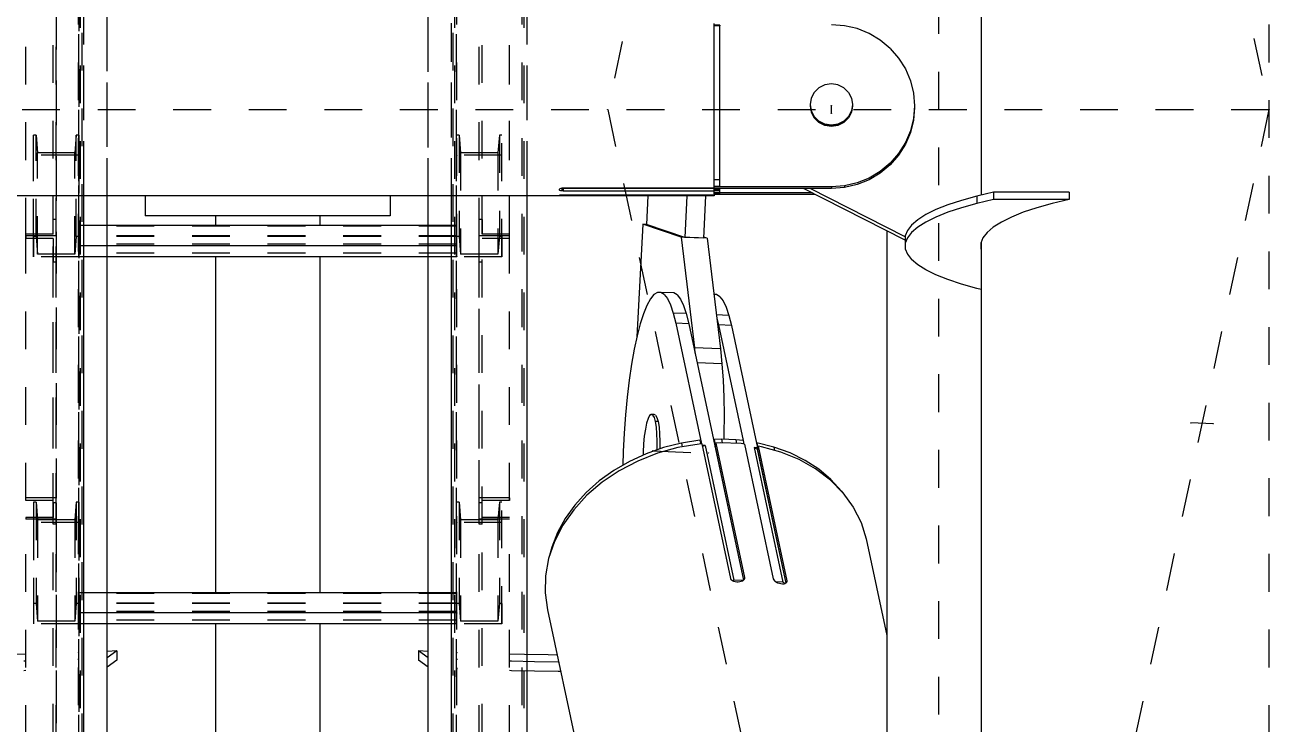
# Model space of a CAD drawing. Header units: millimetres. Extents: x 149919 to 150445, y 136651 to 136866.
# Drawn here: x 150262.221 to 150265.514, y 136830.75 to 136832.599 of the extents above; entities that cross this region are included whole.
import ezdxf

# ---------------------------------------------------------------- set-up
doc = ezdxf.new("R2010")
doc.units = ezdxf.units.MM
doc.header["$LTSCALE"] = 0.25
for name, pattern in [('CENTER', [50.8, 31.75, -6.35, 6.35, -6.35]), ('XKITLINE00', [0]), ('XKITLINE02', [4, 2, -2]), ('XKITLINE03', [6, 3, -1, 1, -1])]:
    doc.linetypes.add(name, pattern=pattern)

# ---------------------------------------------------------------- blocks, each defined once
blk = doc.blocks.new('çatıı')
at = {"color": 1, "linetype": 'XKITLINE03'}
for p, q in [((12049.02, 19347.97), (12049.01, 17639.73)), ((12055.02, 19330.99), (12055.02, 17630.24)), ((12154.97, 17630.24), (12154.97, 19330.99)), ((12049.01, 18286.13), (12049.01, 18166.91)), ((12160.99, 18166.91), (12160.99, 18286.13)), ((12055.01, 18188.18), (12055.01, 18161.37)), ((12154.99, 18161.37), (12154.99, 18188.18)), ((12049.01, 18166.91), (12049.01, 18097.59)), ((12160.99, 18097.59), (12160.99, 18166.91)), ((12154.99, 18164.24), (12055.01, 18164.24)), ((12049.01, 18091.94), (12049.01, 17972.73)), ((12055.01, 18091.09), (12055.01, 18064.28)), ((12154.99, 18064.28), (12154.99, 18091.09)), ((12160.99, 17972.73), (12160.99, 18091.94)), ((12154.99, 18067.15), (12055.01, 18067.15))]:
    blk.add_line(p, q, dxfattribs=at)
at = {"color": 116, "linetype": 'XKITLINE02', "true_color": 0x136734}
for p, q in [((12054.93, 17642.74), (12054.93, 19342.25)), ((12055.46, 17641.93), (12055.47, 19341.44)), ((12154.54, 17641.93), (12154.54, 19341.44)), ((12155.07, 17642.74), (12155.07, 19342.25)), ((12172.31, 17642.74), (12172.31, 19342.25)), ((12172.84, 17641.93), (12172.84, 19341.44)), ((12062.52, 17630.44), (12062.52, 19335.78)), ((12147.47, 17630.24), (12147.47, 19335.78)), ((12154.12, 17630.57), (12154.12, 19335.45)), ((12154.97, 17630.24), (12154.97, 19335.78)), ((12055.02, 17630.24), (12055.02, 19043.1)), ((12055.87, 17630.57), (12055.87, 19043.1)), ((12056.31, 17641.93), (12056.31, 19043.1)), ((12062.52, 17635.03), (12062.52, 19043.1)), ((12147.47, 17634.82), (12147.47, 19043.1)), ((12153.69, 17672.9), (12153.69, 19043.1)), ((12173.69, 17641.93), (12173.69, 19043.1)), ((12048.21, 18167.34), (12048.21, 18290.45)), ((12049.01, 18166.91), (12049.01, 18290.45)), ((12160.99, 18166.91), (12160.99, 18290.45)), ((12161.79, 18167.34), (12161.79, 18290.45)), ((12041.01, 18166.91), (12041.01, 18286.56)), ((12168.99, 18166.91), (12168.99, 18286.56)), ((12168.99, 18167.34), (12168.99, 18286.56)), ((12056.31, 18177.45), (12056.31, 18223.1)), ((12062.52, 18177.45), (12062.52, 18223.1)), ((12147.47, 18177.45), (12147.47, 18223.1)), ((12153.69, 18177.45), (12153.69, 18223.1)), ((12173.69, 18177.45), (12173.69, 18223.1)), ((12043.69, 18193.52), (12043.01, 18193.52)), ((12043.01, 18185.59), (12043.01, 18193.52)), ((12043.01, 18166.71), (12043.01, 18193.52)), ((12043.69, 18193.52), (12044.07, 18188.86)), ((12043.69, 18166.71), (12043.69, 18193.52)), ((12054.33, 18193.52), (12053.95, 18188.86)), ((12055.01, 18193.52), (12054.33, 18193.52)), ((12054.33, 18166.71), (12054.33, 18193.52)), ((12055.01, 18193.52), (12055.01, 18188.18)), ((12055.01, 18166.71), (12055.01, 18193.52)), ((12154.99, 18161.37), (12154.99, 18193.52)), ((12155.67, 18193.52), (12154.99, 18193.52)), ((12155.67, 18193.52), (12155.67, 18166.71)), ((12155.67, 18193.52), (12156.05, 18188.86)), ((12166.31, 18193.52), (12165.93, 18188.86)), ((12166.31, 18193.52), (12166.31, 18166.71)), ((12166.99, 18193.52), (12166.31, 18193.52)), ((12166.99, 18161.37), (12166.99, 18193.52)), ((12055.01, 18188.18), (12043.01, 18188.18)), ((12053.95, 18188.86), (12044.07, 18188.86)), ((12044.07, 18162.05), (12044.07, 18188.86)), ((12053.95, 18162.05), (12053.95, 18188.86)), ((12055.01, 18161.37), (12055.01, 18188.18)), ((12166.99, 18188.18), (12154.99, 18188.18)), ((12156.05, 18188.86), (12156.05, 18162.05)), ((12165.93, 18188.86), (12156.05, 18188.86)), ((12165.93, 18188.86), (12165.93, 18162.05)), ((12043.01, 18161.37), (12043.01, 18185.59)), ((12049.01, 18171.23), (12048.21, 18171.23)), ((12161.79, 18171.23), (12160.99, 18171.23)), ((12161.79, 18171.23), (12161.79, 18167.34)), ((12055.01, 18161.37), (12055.01, 18169.58)), ((12062.52, 18169.58), (12055.01, 18169.58)), ((12154.99, 18169.42), (12055.01, 18169.42)), ((12154.99, 18169.58), (12147.47, 18169.58)), ((12154.99, 18161.37), (12154.99, 18169.58)), ((12048.21, 18167.34), (12041.01, 18167.34)), ((12049.01, 18166.91), (12041.01, 18166.91)), ((12041.01, 18166.91), (12041.01, 18166.21)), ((12049.01, 18166.91), (12041.01, 18166.91)), ((12041.01, 18096.89), (12041.01, 18166.91)), ((12048.21, 18166.21), (12041.01, 18166.21)), ((12043.69, 18166.71), (12043.01, 18166.71)), ((12043.01, 18166.71), (12043.01, 18161.37)), ((12043.69, 18166.71), (12044.07, 18162.05)), ((12048.21, 18166.21), (12048.21, 18159.94)), ((12048.21, 18094.1), (12048.21, 18166.21)), ((12049.01, 18166.91), (12049.01, 18159.94)), ((12049.01, 18094.1), (12049.01, 18166.91)), ((12054.33, 18166.71), (12053.95, 18162.05)), ((12055.01, 18166.71), (12054.33, 18166.71)), ((12154.99, 18166.87), (12055.01, 18166.87)), ((12154.99, 18166.71), (12055.01, 18166.71)), ((12055.01, 18166.71), (12055.01, 18161.37)), ((12154.99, 18164.66), (12055.01, 18164.66)), ((12154.99, 18166.71), (12154.99, 18161.37)), ((12155.67, 18166.71), (12154.99, 18166.71)), ((12155.67, 18166.71), (12156.05, 18162.05)), ((12168.99, 18166.91), (12160.99, 18166.91)), ((12160.99, 18090.62), (12160.99, 18166.91)), ((12168.99, 18166.91), (12160.99, 18166.91)), ((12168.99, 18167.34), (12161.79, 18167.34)), ((12161.79, 18090.62), (12161.79, 18166.21)), ((12168.99, 18166.21), (12161.79, 18166.21)), ((12166.31, 18166.71), (12165.93, 18162.05)), ((12166.99, 18166.71), (12166.31, 18166.71)), ((12166.99, 18166.71), (12166.99, 18161.37)), ((12168.99, 18096.89), (12168.99, 18166.91)), ((12055.01, 18161.37), (12043.01, 18161.37)), ((12053.95, 18162.05), (12044.07, 18162.05)), ((12062.52, 18164.24), (12055.01, 18164.24)), ((12154.99, 18162.3), (12055.01, 18162.3)), ((12062.52, 18161.37), (12055.01, 18161.37)), ((12154.99, 18164.24), (12147.47, 18164.24)), ((12154.99, 18161.37), (12147.47, 18161.37)), ((12166.99, 18161.37), (12154.99, 18161.37)), ((12165.93, 18162.05), (12156.05, 18162.05)), ((12049.01, 18159.94), (12048.21, 18159.94)), ((12048.21, 18090.62), (12048.21, 18159.94)), ((12049.01, 18090.62), (12049.01, 18159.94)), ((12161.79, 18159.94), (12160.99, 18159.94)), ((12049.01, 18097.59), (12041.01, 18097.59)), ((12048.21, 18096.89), (12041.01, 18096.89)), ((12043.69, 18096.43), (12043.01, 18096.43)), ((12043.01, 18096.43), (12043.01, 18091.09)), ((12043.01, 18096.43), (12043.01, 18069.62)), ((12043.69, 18096.43), (12044.07, 18091.77)), ((12043.69, 18096.43), (12043.69, 18069.62)), ((12049.01, 18096.26), (12048.21, 18096.26)), ((12048.21, 18096.26), (12048.21, 18092.38)), ((12048.21, 17973.16), (12048.21, 18096.26)), ((12049.01, 18096.26), (12049.01, 18091.94)), ((12049.01, 17972.73), (12049.01, 18096.26)), ((12054.33, 18096.43), (12053.95, 18091.77)), ((12055.01, 18096.43), (12054.33, 18096.43)), ((12054.33, 18096.43), (12054.33, 18069.62)), ((12055.01, 18096.43), (12055.01, 18091.09)), ((12055.01, 18096.43), (12055.01, 18069.62)), ((12154.99, 18064.28), (12154.99, 18096.43)), ((12155.67, 18096.43), (12154.99, 18096.43)), ((12155.67, 18096.43), (12155.67, 18069.62)), ((12155.67, 18096.43), (12156.05, 18091.77)), ((12160.99, 18090.62), (12160.99, 18097.59)), ((12168.99, 18097.59), (12160.99, 18097.59)), ((12160.99, 17972.73), (12160.99, 18096.26)), ((12161.79, 18096.26), (12160.99, 18096.26)), ((12161.79, 18090.62), (12161.79, 18096.89)), ((12168.99, 18096.89), (12161.79, 18096.89)), ((12161.79, 17973.16), (12161.79, 18096.26)), ((12166.31, 18096.43), (12165.93, 18091.77)), ((12166.31, 18096.43), (12166.31, 18069.62)), ((12166.99, 18096.43), (12166.31, 18096.43)), ((12166.99, 18064.28), (12166.99, 18096.43)), ((12168.99, 18097.59), (12168.99, 18096.89)), ((12048.21, 18092.38), (12041.01, 18092.38)), ((12041.01, 18092.38), (12041.01, 18091.94)), ((12041.01, 17972.73), (12041.01, 18092.38)), ((12168.99, 18092.38), (12161.79, 18092.38)), ((12168.99, 17972.73), (12168.99, 18092.38)), ((12049.01, 18091.94), (12041.01, 18091.94)), ((12055.01, 18091.09), (12043.01, 18091.09)), ((12043.01, 18091.09), (12043.01, 18064.28)), ((12053.95, 18091.77), (12044.07, 18091.77)), ((12044.07, 18091.77), (12044.07, 18064.95)), ((12049.01, 18090.62), (12048.21, 18090.62)), ((12053.95, 18091.77), (12053.95, 18064.95)), ((12055.01, 18091.09), (12055.01, 18064.28)), ((12166.99, 18091.09), (12154.99, 18091.09)), ((12156.05, 18091.77), (12156.05, 18064.95)), ((12165.93, 18091.77), (12156.05, 18091.77)), ((12168.99, 18091.94), (12160.99, 18091.94)), ((12161.79, 18090.62), (12160.99, 18090.62)), ((12165.93, 18091.77), (12165.93, 18064.95)), ((12055.01, 18064.28), (12055.01, 18072.49)), ((12062.52, 18072.49), (12055.01, 18072.49)), ((12154.99, 18072.33), (12055.01, 18072.33)), ((12154.99, 18072.49), (12147.47, 18072.49)), ((12154.99, 18064.28), (12154.99, 18072.49)), ((12043.69, 18069.62), (12043.01, 18069.62)), ((12043.01, 18069.62), (12043.01, 18064.28)), ((12043.69, 18069.62), (12044.07, 18064.95)), ((12054.33, 18069.62), (12053.95, 18064.95)), ((12055.01, 18069.62), (12054.33, 18069.62)), ((12154.99, 18069.78), (12055.01, 18069.78)), ((12154.99, 18069.62), (12055.01, 18069.62)), ((12055.01, 18069.62), (12055.01, 18064.28)), ((12154.99, 18069.62), (12154.99, 18064.28)), ((12155.67, 18069.62), (12154.99, 18069.62)), ((12155.67, 18069.62), (12156.05, 18064.95)), ((12166.31, 18069.62), (12165.93, 18064.95)), ((12166.99, 18069.62), (12166.31, 18069.62)), ((12166.99, 18069.62), (12166.99, 18064.28)), ((12154.99, 18067.57), (12055.01, 18067.57)), ((12062.52, 18067.15), (12055.01, 18067.15)), ((12154.99, 18067.15), (12147.47, 18067.15)), ((12055.01, 18064.28), (12043.01, 18064.28)), ((12053.95, 18064.95), (12044.07, 18064.95)), ((12154.99, 18065.21), (12055.01, 18065.21)), ((12062.52, 18064.28), (12055.01, 18064.28)), ((12154.99, 18064.28), (12147.47, 18064.28)), ((12166.99, 18064.28), (12154.99, 18064.28)), ((12165.93, 18064.95), (12156.05, 18064.95))]:
    blk.add_line(p, q, dxfattribs=at)
at = {"color": 8, "linetype": 'CENTER'}
for p, q in [((12370, 19282.77), (12370, 17654.86)), ((12370, 19020.27), (12195, 18200.27)), ((12282.5, 18610.27), (12282.5, 17790.27)), ((12282.5, 18610.27), (12370, 18200.27)), ((12254.2, 18199.27), (12254.2, 18201.28)), ((11840, 18200.27), (12370, 18200.28)), ((12195, 18200.27), (12370, 17380.27)), ((12370, 18200.27), (12282.5, 17790.27)), ((12355.23, 18117.18), (12349.34, 18117.42)), ((12206.96, 18110.04), (12221.68, 18109.42))]:
    blk.add_line(p, q, dxfattribs=at)
at = {"color": 8, "linetype": 'XKITLINE00'}
for p, q in [((12293.8, 18229.97), (12293.8, 18177.65)), ((12223.2, 18179.53), (12223.2, 18223.07)), ((12224.7, 18222.62), (12223.2, 18222.62)), ((12224.7, 18222.4), (12223.2, 18222.4)), ((12224.7, 18222.62), (12224.7, 18222.4)), ((12224.7, 18183.97), (12224.7, 18222.4)), ((12257.64, 18222.46), (12254.2, 18222.72)), ((12260.99, 18221.68), (12257.64, 18222.46)), ((12264.18, 18220.39), (12260.99, 18221.68)), ((12267.13, 18218.63), (12264.18, 18220.39)), ((12269.75, 18216.44), (12267.13, 18218.63)), ((12269.75, 18216.44), (12271.99, 18213.88)), ((12271.99, 18213.88), (12273.8, 18211.02)), ((12273.8, 18211.02), (12275.12, 18207.91)), ((12275.12, 18207.91), (12275.92, 18204.63)), ((12249.66, 18204.84), (12248.87, 18203.32)), ((12250.9, 18206.05), (12249.66, 18204.84)), ((12252.46, 18206.83), (12250.9, 18206.05)), ((12254.2, 18207.09), (12252.46, 18206.83)), ((12255.93, 18206.83), (12254.2, 18207.09)), ((12257.49, 18206.05), (12255.93, 18206.83)), ((12258.73, 18204.84), (12257.49, 18206.05)), ((12258.73, 18204.84), (12259.52, 18203.32)), ((12275.92, 18204.63), (12276.2, 18201.28)), ((12248.87, 18203.32), (12248.6, 18201.64)), ((12248.6, 18201.64), (12248.87, 18199.95)), ((12248.6, 18201.64), (12248.6, 18201.46)), ((12248.6, 18201.46), (12248.6, 18201.28)), ((12248.6, 18201.46), (12248.87, 18199.77)), ((12248.6, 18201.46), (12248.87, 18199.77)), ((12248.6, 18201.28), (12248.87, 18199.59)), ((12259.52, 18203.32), (12259.8, 18201.64)), ((12259.8, 18201.64), (12259.52, 18199.95)), ((12259.8, 18201.46), (12259.52, 18199.77)), ((12259.8, 18201.46), (12259.52, 18199.77)), ((12259.8, 18201.28), (12259.52, 18199.59)), ((12259.8, 18201.64), (12259.8, 18201.46)), ((12259.8, 18201.46), (12259.8, 18201.28)), ((12276.2, 18201.28), (12275.92, 18197.92)), ((12276.2, 18200.83), (12275.92, 18197.48)), ((12276.2, 18201.28), (12276.2, 18200.83)), ((12248.87, 18199.95), (12249.66, 18198.43)), ((12248.87, 18199.77), (12249.66, 18198.25)), ((12248.87, 18199.77), (12249.66, 18198.25)), ((12248.87, 18199.59), (12249.66, 18198.07)), ((12250.9, 18197.22), (12249.66, 18198.43)), ((12250.9, 18197.04), (12249.66, 18198.25)), ((12250.9, 18197.04), (12249.66, 18198.25)), ((12250.9, 18196.86), (12249.66, 18198.07)), ((12258.73, 18198.43), (12257.49, 18197.22)), ((12258.73, 18198.25), (12257.49, 18197.04)), ((12258.73, 18198.25), (12257.49, 18197.04)), ((12258.73, 18198.07), (12257.49, 18196.86)), ((12259.52, 18199.95), (12258.73, 18198.43)), ((12259.52, 18199.77), (12258.73, 18198.25)), ((12259.52, 18199.77), (12258.73, 18198.25)), ((12259.52, 18199.59), (12258.73, 18198.07)), ((12275.92, 18197.92), (12275.12, 18194.65)), ((12275.92, 18197.48), (12275.12, 18194.21)), ((12252.46, 18196.44), (12250.9, 18197.22)), ((12252.46, 18196.27), (12250.9, 18197.04)), ((12252.46, 18196.27), (12250.9, 18197.04)), ((12252.46, 18196.09), (12250.9, 18196.86)), ((12254.2, 18196.18), (12252.46, 18196.44)), ((12254.2, 18196), (12252.46, 18196.27)), ((12254.2, 18196), (12252.46, 18196.27)), ((12254.2, 18195.82), (12252.46, 18196.09)), ((12255.93, 18196.44), (12254.2, 18196.18)), ((12255.93, 18196.27), (12254.2, 18196)), ((12255.93, 18196.27), (12254.2, 18196)), ((12254.2, 18196.18), (12254.2, 18196)), ((12255.93, 18196.09), (12254.2, 18195.82)), ((12254.2, 18196), (12254.2, 18195.82)), ((12257.49, 18197.22), (12255.93, 18196.44)), ((12257.49, 18197.04), (12255.93, 18196.27)), ((12257.49, 18197.04), (12255.93, 18196.27)), ((12257.49, 18196.86), (12255.93, 18196.09)), ((12275.12, 18194.65), (12273.8, 18191.54)), ((12275.12, 18194.21), (12273.8, 18191.1)), ((12273.8, 18191.54), (12271.99, 18188.67)), ((12273.8, 18191.1), (12271.99, 18188.23)), ((12271.99, 18188.67), (12269.75, 18186.11)), ((12271.99, 18188.23), (12269.75, 18185.67)), ((12269.75, 18186.11), (12267.13, 18183.93)), ((12269.75, 18185.67), (12267.13, 18183.48)), ((12224.7, 18181.74), (12223.2, 18181.74)), ((12224.7, 18179.98), (12224.7, 18183.97)), ((12264.18, 18182.17), (12260.99, 18180.88)), ((12264.18, 18181.72), (12260.99, 18180.44)), ((12267.13, 18183.93), (12264.18, 18182.17)), ((12267.13, 18183.48), (12264.18, 18181.72)), ((12182.19, 18179.22), (12182.11, 18179.13)), ((12182.11, 18179.13), (12182.11, 18179.03)), ((12182.11, 18179.03), (12182.19, 18178.94)), ((12182.36, 18179.35), (12182.19, 18179.22)), ((12182.36, 18178.86), (12182.19, 18178.94)), ((12182.6, 18179.45), (12182.36, 18179.35)), ((12182.6, 18178.8), (12182.36, 18178.86)), ((12182.89, 18179.51), (12182.6, 18179.45)), ((12182.89, 18178.75), (12182.6, 18178.8)), ((12182.89, 18177.66), (12182.6, 18177.65)), ((12183.2, 18179.53), (12182.89, 18179.51)), ((12182.89, 18179.51), (12182.89, 18178.75)), ((12183.2, 18178.74), (12182.89, 18178.75)), ((12183.2, 18177.67), (12182.89, 18177.66)), ((12182.89, 18177.66), (12182.89, 18177.48)), ((12223.2, 18179.53), (12183.2, 18179.53)), ((12183.2, 18179.53), (12183.2, 18179.39)), ((12183.2, 18179.39), (12183.2, 18178.74)), ((12254.2, 18179.39), (12183.2, 18179.39)), ((12223.2, 18178.74), (12183.2, 18178.74)), ((12183.2, 18177.67), (12183.2, 18177.48)), ((12223.2, 18177.67), (12183.2, 18177.67)), ((12224.7, 18179.98), (12223.2, 18179.98)), ((12254.2, 18179.83), (12223.2, 18179.83)), ((12223.2, 18178), (12223.2, 18179.39)), ((12223.2, 18179.39), (12223.2, 18179.15)), ((12224.7, 18179.15), (12223.2, 18179.15)), ((12224.7, 18178.79), (12223.2, 18178.79)), ((12224.7, 18178.25), (12223.2, 18178.25)), ((12224.7, 18178.08), (12223.2, 18178.08)), ((12223.2, 18178), (12223.2, 18177.67)), ((12249.91, 18177.83), (12223.2, 18177.83)), ((12223.2, 18177.67), (12223.2, 18177.48)), ((12224.7, 18178.49), (12224.7, 18179.39)), ((12224.7, 18178.08), (12224.7, 18178.49)), ((12249.03, 18178.27), (12224.7, 18178.27)), ((12273.76, 18165.73), (12246.83, 18179.39)), ((12273.76, 18166.62), (12248.59, 18179.39)), ((12257.64, 18180.1), (12254.2, 18179.83)), ((12254.2, 18179.83), (12254.2, 18179.39)), ((12257.64, 18179.65), (12254.2, 18179.39)), ((12260.99, 18180.88), (12257.64, 18180.1)), ((12260.99, 18180.44), (12257.64, 18179.65)), ((12257.64, 18180.1), (12257.64, 18179.65)), ((12297.11, 18178.43), (12292.65, 18177.39)), ((12317.11, 18178.43), (12297.11, 18178.43)), ((12297.11, 18178.43), (12297.11, 18176.48)), ((12317.11, 18178.43), (12317.11, 18176.48)), ((12182.19, 18177.45), (12027.8, 18177.45)), ((12072.57, 18177.45), (12072.57, 18172.16)), ((12137.42, 18177.45), (12137.42, 18172.16)), ((12182.19, 18177.58), (12182.11, 18177.54)), ((12182.11, 18177.54), (12182.11, 18177.5)), ((12182.19, 18177.45), (12182.11, 18177.5)), ((12182.36, 18177.62), (12182.19, 18177.58)), ((12182.36, 18177.46), (12182.19, 18177.45)), ((12182.6, 18177.65), (12182.36, 18177.62)), ((12182.6, 18177.47), (12182.36, 18177.46)), ((12182.89, 18177.48), (12182.6, 18177.47)), ((12183.2, 18177.48), (12182.89, 18177.48)), ((12223.2, 18177.48), (12183.2, 18177.48)), ((12205.64, 18177.48), (12205.25, 18169.91)), ((12215.97, 18177.48), (12215.39, 18166.49)), ((12220.89, 18177.48), (12220.3, 18166.28)), ((12284.98, 18175.07), (12281.83, 18173.81)), ((12288.59, 18176.26), (12284.98, 18175.07)), ((12292.65, 18177.39), (12288.59, 18176.26)), ((12292.65, 18175.44), (12288.59, 18174.31)), ((12292.65, 18177.39), (12292.65, 18175.44)), ((12297.11, 18176.48), (12292.65, 18175.44)), ((12317.11, 18176.48), (12297.11, 18176.48)), ((12312.65, 18175.44), (12308.59, 18174.31)), ((12317.11, 18176.48), (12312.65, 18175.44)), ((12137.42, 18172.16), (12072.57, 18172.16)), ((12091.2, 18172.16), (12091.2, 18169.58)), ((12118.8, 18172.16), (12118.8, 18169.58)), ((12277.03, 18171.13), (12275.4, 18169.74)), ((12279.18, 18172.49), (12277.03, 18171.13)), ((12281.83, 18173.81), (12279.18, 18172.49)), ((12281.83, 18171.86), (12279.18, 18170.54)), ((12284.98, 18173.12), (12281.83, 18171.86)), ((12288.59, 18174.31), (12284.98, 18173.12)), ((12301.83, 18171.86), (12299.18, 18170.54)), ((12304.98, 18173.12), (12301.83, 18171.86)), ((12308.59, 18174.31), (12304.98, 18173.12)), ((12204.27, 18169.95), (12202.72, 18140.19)), ((12205.25, 18169.91), (12204.27, 18169.95)), ((12214.41, 18166.53), (12204.27, 18169.95)), ((12215.39, 18166.49), (12205.25, 18169.91)), ((12268.85, 18168.22), (12268.85, 17902.52)), ((12274.31, 18168.32), (12273.76, 18166.88)), ((12275.4, 18169.74), (12274.31, 18168.32)), ((12275.4, 18167.79), (12274.31, 18166.37)), ((12277.03, 18169.18), (12275.4, 18167.79)), ((12279.18, 18170.54), (12277.03, 18169.18)), ((12295.4, 18167.79), (12294.31, 18166.37)), ((12297.03, 18169.18), (12295.4, 18167.79)), ((12299.18, 18170.54), (12297.03, 18169.18)), ((12221.28, 18166.24), (12214.41, 18166.53)), ((12214.41, 18166.53), (12217.95, 18137.3)), ((12220.3, 18166.28), (12215.39, 18166.49)), ((12221.28, 18166.24), (12220.32, 18166.56)), ((12221.28, 18166.24), (12224.82, 18137.01)), ((12273.76, 18166.88), (12273.76, 18164.93)), ((12274.31, 18166.37), (12273.76, 18164.93)), ((12273.76, 18164.93), (12273.76, 18163.49)), ((12294.31, 18166.37), (12293.76, 18164.93)), ((12293.76, 18164.93), (12293.76, 18163.49)), ((12293.8, 18165.01), (12293.8, 17654.86)), ((12091.2, 18161.37), (12091.2, 18072.49)), ((12118.8, 18161.37), (12118.8, 18072.49)), ((12273.76, 18163.49), (12274.31, 18162.05)), ((12274.31, 18162.05), (12275.4, 18160.63)), ((12293.76, 18163.49), (12293.8, 18163.4)), ((12277.03, 18159.23), (12275.4, 18160.63)), ((12279.18, 18157.87), (12277.03, 18159.23)), ((12281.83, 18156.56), (12279.18, 18157.87)), ((12284.98, 18155.3), (12281.83, 18156.56)), ((12288.59, 18154.1), (12284.98, 18155.3)), ((12207.23, 18151.34), (12206.3, 18150.19)), ((12208.16, 18151.92), (12207.23, 18151.34)), ((12209.08, 18151.94), (12208.16, 18151.92)), ((12212.51, 18151.8), (12209.08, 18151.94)), ((12209.97, 18151.4), (12209.08, 18151.94)), ((12209.97, 18151.4), (12210.81, 18150.29)), ((12213.4, 18151.25), (12212.51, 18151.8)), ((12223.8, 18151.33), (12223.08, 18151.36)), ((12224.69, 18150.78), (12223.8, 18151.33)), ((12292.65, 18152.98), (12288.59, 18154.1)), ((12293.8, 18152.71), (12292.65, 18152.98)), ((12205.37, 18148.5), (12204.47, 18146.29)), ((12206.3, 18150.19), (12205.37, 18148.5)), ((12210.81, 18150.29), (12211.61, 18148.64)), ((12211.61, 18148.64), (12212.34, 18146.47)), ((12213.4, 18151.25), (12214.25, 18150.15)), ((12214.25, 18150.15), (12215.04, 18148.5)), ((12215.04, 18148.5), (12215.77, 18146.33)), ((12224.69, 18150.78), (12225.53, 18149.67)), ((12225.53, 18149.67), (12226.33, 18148.02)), ((12226.33, 18148.02), (12227.06, 18145.85)), ((12204.47, 18146.29), (12203.6, 18143.59)), ((12215.77, 18146.33), (12212.34, 18146.47)), ((12212.34, 18146.47), (12212.99, 18143.81)), ((12215.77, 18146.33), (12216.43, 18143.66)), ((12227.06, 18145.85), (12223.73, 18145.99)), ((12223.83, 18145.15), (12224.28, 18143.33)), ((12227.06, 18145.85), (12227.72, 18143.19)), ((12203.6, 18143.59), (12202.77, 18140.44)), ((12216.43, 18143.66), (12212.99, 18143.81)), ((12212.99, 18143.81), (12219.81, 18111.87)), ((12216.43, 18143.66), (12230.91, 18075.81)), ((12227.72, 18143.19), (12224.28, 18143.33)), ((12224.28, 18143.33), (12230.81, 18112.75)), ((12227.72, 18143.19), (12234.62, 18110.86)), ((12202.77, 18140.44), (12202, 18136.88)), ((12202, 18136.88), (12201.3, 18132.95)), ((12224.82, 18137.01), (12217.95, 18137.3)), ((12217.95, 18137.3), (12218.09, 18135.86)), ((12224.82, 18137.01), (12225.22, 18133.05)), ((12201.3, 18132.95), (12200.67, 18128.71)), ((12225.22, 18133.05), (12218.64, 18133.33)), ((12225.22, 18133.05), (12225.53, 18128.76)), ((12200.67, 18128.71), (12200.13, 18124.23)), ((12225.53, 18128.76), (12225.72, 18124.2)), ((12200.13, 18124.23), (12199.68, 18119.54)), ((12225.72, 18124.2), (12225.8, 18119.44)), ((12199.68, 18119.54), (12199.33, 18114.73)), ((12205.68, 18118.55), (12205.29, 18117.34)), ((12206.08, 18119.34), (12205.68, 18118.55)), ((12206.49, 18119.66), (12206.08, 18119.34)), ((12207.28, 18119.63), (12206.49, 18119.66)), ((12206.89, 18119.5), (12206.49, 18119.66)), ((12206.89, 18119.5), (12207.25, 18118.87)), ((12207.25, 18118.87), (12207.55, 18117.79)), ((12207.67, 18119.47), (12207.28, 18119.63)), ((12207.67, 18119.47), (12208.03, 18118.83)), ((12208.03, 18118.83), (12208.34, 18117.76)), ((12225.8, 18119.44), (12225.76, 18114.53)), ((12204.96, 18115.77), (12204.68, 18113.91)), ((12205.29, 18117.34), (12204.96, 18115.77)), ((12208.34, 18117.76), (12207.55, 18117.79)), ((12207.55, 18117.79), (12207.79, 18116.33)), ((12207.79, 18116.33), (12207.94, 18114.56)), ((12208.34, 18117.76), (12208.57, 18116.3)), ((12208.57, 18116.3), (12208.73, 18114.52)), ((12199.33, 18114.73), (12199.09, 18109.86)), ((12204.48, 18111.86), (12204.36, 18109.71)), ((12204.68, 18113.91), (12204.48, 18111.86)), ((12207.94, 18114.56), (12208.01, 18112.56)), ((12208.01, 18112.56), (12207.98, 18110.43)), ((12208.73, 18114.52), (12208.79, 18112.52)), ((12208.79, 18112.52), (12208.77, 18110.54)), ((12214.53, 18112.07), (12209.76, 18110.88)), ((12219.16, 18111.83), (12213.59, 18110.89)), ((12219.39, 18112.81), (12214.53, 18112.07)), ((12214.53, 18112.07), (12214.74, 18111.08)), ((12219.87, 18111.87), (12219.16, 18111.83)), ((12219.39, 18112.81), (12219.6, 18111.85)), ((12219.87, 18111.87), (12227.46, 18076.28)), ((12223.16, 18113.07), (12223.07, 18112.56)), ((12225.09, 18113.1), (12223.16, 18113.07)), ((12223.16, 18113.07), (12223.47, 18111.58)), ((12223.57, 18112.1), (12223.39, 18111.13)), ((12224.77, 18112.17), (12223.57, 18112.1)), ((12223.57, 18112.1), (12231.16, 18076.51)), ((12230.31, 18111.93), (12224.77, 18112.17)), ((12227.01, 18113.05), (12225.09, 18113.1)), ((12225.09, 18113.1), (12225.29, 18112.15)), ((12225.76, 18114.53), (12225.72, 18113.08)), ((12228.92, 18112.94), (12227.01, 18113.05)), ((12230.81, 18112.75), (12228.92, 18112.94)), ((12228.92, 18112.94), (12229.12, 18111.98)), ((12231.22, 18111.79), (12230.31, 18111.93)), ((12230.81, 18112.75), (12231.01, 18111.82)), ((12234.43, 18112.18), (12234.39, 18111.94)), ((12238.95, 18111.04), (12234.43, 18112.18)), ((12234.43, 18112.18), (12234.71, 18110.84)), ((12199.09, 18109.86), (12198.98, 18106.24)), ((12205.13, 18109.27), (12200.72, 18107.25)), ((12208.15, 18109.38), (12202.94, 18107.32)), ((12204.36, 18109.71), (12204.35, 18108.91)), ((12209.76, 18110.88), (12205.13, 18109.27)), ((12207.98, 18110.43), (12207.97, 18110.26)), ((12213.59, 18110.89), (12208.15, 18109.38)), ((12220.78, 18111.44), (12219.95, 18111.47)), ((12220.78, 18111.44), (12220.02, 18111.14)), ((12220.78, 18111.44), (12228.37, 18075.84)), ((12223.47, 18111.58), (12223.38, 18111.08)), ((12223.39, 18111.13), (12230.93, 18075.82)), ((12231.22, 18111.79), (12238.82, 18076.19)), ((12233.73, 18110.89), (12241.33, 18075.3)), ((12234.62, 18110.86), (12233.73, 18110.89)), ((12234.54, 18110.44), (12233.73, 18110.89)), ((12234.62, 18110.86), (12234.54, 18110.44)), ((12234.54, 18110.44), (12242.11, 18075)), ((12234.78, 18111.23), (12234.61, 18110.26)), ((12234.61, 18110.26), (12242.13, 18075.01)), ((12234.64, 18110.12), (12234.63, 18110.04)), ((12234.78, 18111.23), (12242.38, 18075.64)), ((12235.7, 18111.09), (12234.78, 18111.23)), ((12240.84, 18109.68), (12235.7, 18111.09)), ((12243.24, 18109.48), (12238.95, 18111.04)), ((12238.95, 18111.04), (12239.14, 18110.14)), ((12245.64, 18107.71), (12240.84, 18109.68)), ((12247.22, 18107.5), (12243.24, 18109.48)), ((12200.72, 18107.25), (12196.58, 18104.85)), ((12202.94, 18107.32), (12198.04, 18104.75)), ((12250.03, 18105.23), (12245.64, 18107.71)), ((12250.85, 18105.14), (12247.22, 18107.5)), ((12253.92, 18102.27), (12250.03, 18105.23)), ((12192.76, 18102.1), (12189.32, 18099.03)), ((12196.58, 18104.85), (12192.76, 18102.1)), ((12198.04, 18104.75), (12193.53, 18101.71)), ((12254.08, 18102.43), (12250.85, 18105.14)), ((12253.92, 18102.27), (12257.26, 18098.88)), ((12254.08, 18102.43), (12256.86, 18099.4)), ((12189.32, 18099.03), (12186.3, 18095.7)), ((12193.53, 18101.71), (12189.5, 18098.26)), ((12256.86, 18099.4), (12257.15, 18098.99)), ((12257.26, 18098.88), (12259.98, 18095.13)), ((12186.3, 18095.7), (12183.75, 18092.15)), ((12189.5, 18098.26), (12186.01, 18094.45)), ((12183.75, 18092.15), (12181.7, 18088.41)), ((12186.01, 18094.45), (12183.12, 18090.34)), ((12259.98, 18095.13), (12262.03, 18091.07)), ((12183.12, 18090.34), (12180.89, 18086.02)), ((12227.59, 18091.46), (12227.58, 18091.41)), ((12262.03, 18091.07), (12263.39, 18086.78)), ((12180.89, 18086.02), (12179.34, 18081.55)), ((12181.7, 18088.41), (12180.17, 18084.55)), ((12263.39, 18086.78), (12268.85, 18061.17)), ((12180.17, 18084.55), (12179.62, 18082.35)), ((12179.34, 18081.55), (12178.51, 18077.01)), ((12178.51, 18077.01), (12178.42, 18072.47)), ((12227.46, 18076.28), (12227.56, 18076.03)), ((12227.56, 18076.03), (12227.75, 18075.81)), ((12228.01, 18075.62), (12227.75, 18075.81)), ((12228.37, 18075.84), (12227.94, 18075.67)), ((12228.34, 18075.46), (12228.01, 18075.62)), ((12230.83, 18075.74), (12228.37, 18075.84)), ((12230.65, 18075.6), (12230.33, 18075.45)), ((12230.91, 18075.8), (12230.65, 18075.6)), ((12231.08, 18076.02), (12230.91, 18075.8)), ((12231.16, 18076.51), (12231.07, 18076.01)), ((12231.17, 18076.26), (12231.08, 18076.02)), ((12231.16, 18076.51), (12231.17, 18076.26)), ((12238.82, 18076.19), (12238.92, 18075.94)), ((12238.92, 18075.94), (12239.1, 18075.69)), ((12239.35, 18075.45), (12239.1, 18075.69)), ((12242.38, 18075.64), (12242.3, 18075.18)), ((12242.38, 18075.64), (12242.39, 18075.4)), ((12178.42, 18072.47), (12179.05, 18068.02)), ((12228.72, 18075.35), (12228.34, 18075.46)), ((12229.13, 18075.3), (12228.72, 18075.35)), ((12229.55, 18075.29), (12229.13, 18075.3)), ((12229.95, 18075.35), (12229.55, 18075.29)), ((12230.33, 18075.45), (12229.95, 18075.35)), ((12239.67, 18075.23), (12239.35, 18075.45)), ((12241.33, 18075.3), (12239.46, 18075.38)), ((12240.04, 18075.05), (12239.67, 18075.23)), ((12240.43, 18074.91), (12240.04, 18075.05)), ((12240.83, 18074.82), (12240.43, 18074.91)), ((12241.22, 18074.78), (12240.83, 18074.82)), ((12241.58, 18074.81), (12241.22, 18074.78)), ((12241.98, 18074.93), (12241.33, 18075.3)), ((12241.89, 18074.89), (12241.58, 18074.81)), ((12242.14, 18075.02), (12241.89, 18074.89)), ((12242.3, 18075.19), (12242.14, 18075.02)), ((12242.39, 18075.4), (12242.3, 18075.19)), ((12179.05, 18068.02), (12234.71, 17807.22)), ((12091.2, 18064.28), (12091.2, 17975.4)), ((12118.8, 18064.28), (12118.8, 17975.4)), ((12041.01, 18056.23), (12037.02, 18056.15)), ((12055.02, 18056.66), (12054.73, 18056.65)), ((12065.11, 18057.13), (12062.52, 18057)), ((12065.11, 18057.13), (12062.52, 18055.29)), ((12065.11, 18057.13), (12065.11, 18054.63)), ((12147.47, 18057), (12144.89, 18057.13)), ((12147.47, 18055.29), (12144.89, 18057.13)), ((12144.89, 18057.13), (12144.89, 18054.63)), ((12155.27, 18056.65), (12154.97, 18056.66)), ((12172.97, 18056.15), (12168.99, 18056.23)), ((12179.23, 18056.04), (12172.97, 18056.15)), ((12181.61, 18056.02), (12179.23, 18056.04)), ((12041.01, 18054.4), (12040.47, 18054.39)), ((12055.02, 18054.88), (12054.73, 18054.87)), ((12065.11, 18054.63), (12062.52, 18052.79)), ((12147.47, 18052.79), (12144.89, 18054.63)), ((12155.27, 18054.87), (12154.97, 18054.88)), ((12169.52, 18054.39), (12168.99, 18054.4)), ((12175.62, 18054.25), (12169.52, 18054.39)), ((12181.89, 18054.15), (12175.62, 18054.25)), ((12182.01, 18054.15), (12181.89, 18054.15)), ((12041.01, 18051.91), (12040.47, 18051.89)), ((12055.02, 18052.38), (12054.73, 18052.37)), ((12155.27, 18052.37), (12154.97, 18052.38)), ((12169.52, 18051.89), (12168.99, 18051.91)), ((12175.62, 18051.76), (12169.52, 18051.89)), ((12181.89, 18051.66), (12175.62, 18051.76)), ((12182.54, 18051.65), (12181.89, 18051.66))]:
    blk.add_line(p, q, dxfattribs=at)
at = {"color": 7, "linetype": 'XKITLINE00'}
for p, q in [((12056.31, 17907.64), (12056.31, 18177.45)), ((12062.52, 17898.02), (12062.52, 18177.45)), ((12147.47, 17766.6), (12147.47, 18177.45)), ((12153.69, 17756.98), (12153.69, 18177.45)), ((12173.69, 17726.03), (12173.69, 18177.45)), ((12147.47, 18169.58), (12062.52, 18169.58)), ((12147.47, 18164.24), (12062.52, 18164.24)), ((12147.47, 18161.37), (12062.52, 18161.37)), ((12147.47, 18072.49), (12062.52, 18072.49)), ((12147.47, 18067.15), (12062.52, 18067.15)), ((12147.47, 18064.28), (12062.52, 18064.28))]:
    blk.add_line(p, q, dxfattribs=at)
at = {"color": 8, "linetype": 'XKITLINE00'}
for centre in [(12254.2, 18201.28), (12195, 18200.27), (12195, 18200.27), (12254.2, 18199.27), (12370, 18200.28), (12370, 18200.27), (12370, 18200.27), (12349.34, 18117.42), (12355.23, 18117.18), (12206.96, 18110.04), (12221.68, 18109.42)]:
    blk.add_circle(centre, 0.05, dxfattribs=at)
at = {"color": 1, "linetype": 'XKITLINE00'}
for centre in [(12055.01, 18188.18), (12154.99, 18188.18), (12049.01, 18166.91), (12049.01, 18166.91), (12160.99, 18166.91), (12160.99, 18166.91), (12055.01, 18164.24), (12055.01, 18161.37), (12154.99, 18164.24), (12154.99, 18161.37), (12049.01, 18097.59), (12160.99, 18097.59), (12049.01, 18091.94), (12055.01, 18091.09), (12154.99, 18091.09), (12160.99, 18091.94), (12055.01, 18067.15), (12154.99, 18067.15), (12055.01, 18064.28), (12154.99, 18064.28)]:
    blk.add_circle(centre, 0.05, dxfattribs=at)

msp = doc.modelspace()

# ---------------------------------------------------------------- block references
at = {"xscale": 0.009999943142843078, "yscale": 0.009999943142843078, "zscale": 0.009999943142843078}
msp.add_blockref('çatıı', (150141.8141, 136650.3731), dxfattribs=at)

doc.saveas('drawing.dxf')
